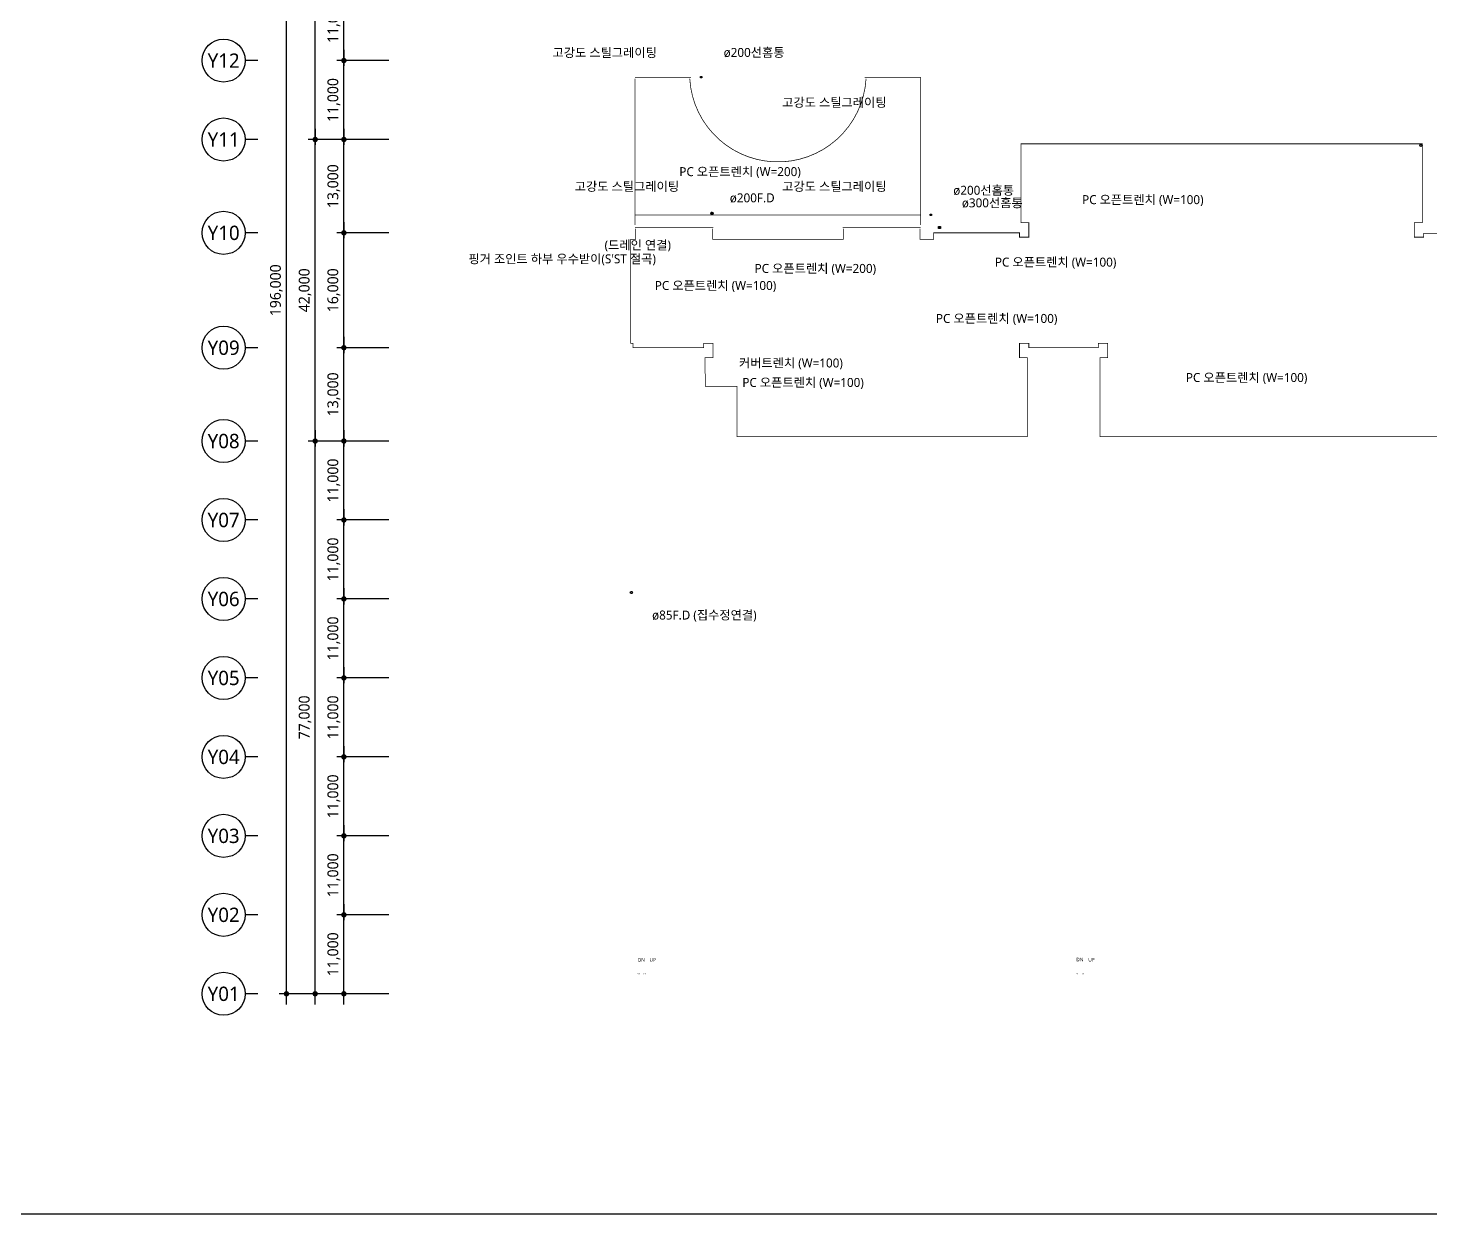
# Model space of a CAD drawing. Header units: millimetres. Extents: x 5104319 to 6731528, y 2502930 to 3039130.
# Drawn here: x 5492192 to 5687460, y 2502930 to 2668129 of the extents above; entities that cross this region are included whole.
import ezdxf
from ezdxf.enums import TextEntityAlignment as Align

# ---------------------------------------------------------------- set-up
doc = ezdxf.new("R2010")
doc.units = ezdxf.units.MM
doc.header["$PDMODE"] = 1
for name, pattern in [('CENTER2', [28.575000000000003, 19.05, -3.175, 3.175, -3.175]), ('DIVIDE2', [15.875, 6.35, -3.175, 0, -3.175, 0, -3.175]), ('HID', [2.3, 1.5, -0.8])]:
    doc.linetypes.add(name, pattern=pattern)
doc.layers.get('Defpoints').update_dxf_attribs({"color": 140})
for name, color, linetype in [('0-아연도 그레이팅 커버', 6, 'DIVIDE2'), ('0-오픈트랜치', 2, 'HID'), ('ARCH', 8, 'Continuous'), ('D-1', 6, 'Continuous'), ('D-2', 6, 'Continuous'), ('SYM', 253, 'Continuous')]:
    doc.layers.add(name, color=color, linetype=linetype)
for name, color, linetype, lineweight in [('A-AXIS-BUBL', 7, 'Continuous', 25), ('A-DIMS', 7, 'Continuous', 25), ('A-MKXS-TEXT1', 3, 'Continuous', 25), ('A-XXXX-TXT2', 3, 'Continuous', 25)]:
    doc.layers.add(name, color=color, linetype=linetype, lineweight=lineweight)
doc.styles.add('HY울릉도L', font='')
doc.styles.add('맑은 고딕', font='malgun.ttf')
doc.styles.add('맑은고딕', font='malgun.ttf')
doc.styles.get('HY울릉도L').set_extended_font_data('HYwulM')
doc.dimstyles.new('CDIM', dxfattribs={"dimtxt": 3, "dimasz": 1.5, "dimexe": 2, "dimexo": 1, "dimgap": 1, "dimtad": 1, "dimdec": 0, "dimrnd": 0.5, "dimzin": 0, "dimdsep": 32, "dimlunit": 6, "dimtxsty": 'HY울릉도L', "dimblk1": '_CIDOT', "dimblk2": '_CIDOT', "dimsah": 1, "dimcen": 5.5, "dimclrd": 2, "dimclre": 2, "dimclrt": 7, "dimadec": 0, "dimazin": 0, "dimtfac": 1, "dimtdec": 0, "dimtix": 1, "dimtmove": 2, "dimatfit": 1, "dimldrblk": '_CIDOT', "dimfxl": 1, "dimtolj": 1, "dimtzin": 0, "dimlwd": -1, "dimarcsym": 0})

# ---------------------------------------------------------------- blocks, each defined once
blk = doc.blocks.new('_CIDOT')
at = {"color": 0, "linetype": 'ByBlock'}
blk.add_line((2, 0), (-1, 0), dxfattribs=at)
at = {"color": 0, "linetype": 'ByBlock', "const_width": 0.5}
blk.add_lwpolyline([(-0.25, 0, 1), (0.25, 0, 1)], format="xyb", close=True, dxfattribs=at)
blk = doc.blocks.new('*D9')
at = {"layer": 'A-DIMS', "lineweight": -2, "transparency": 16777216}
for p, q in [((93193.01261145901, 67120.5923964351), (85943.0126113575, 67120.5923964351)), ((93193.01261144038, 56120.59239643509), (85943.0126113575, 56120.59239643509))]:
    blk.add_line(p, q, dxfattribs=at)
at = {"layer": 'A-DIMS', "transparency": 16777216}
blk.add_line((86943.0126113575, 56870.59239643509), (86943.0126113575, 66370.5923964351), dxfattribs=at)
at = {"layer": 'Defpoints', "color": 0, "transparency": 16777216}
for p in [(86943.0126113575, 67120.5923964351), (93693.01261145901, 67120.5923964351), (93693.01261144038, 56120.59239643509)]:
    blk.add_point(p, dxfattribs=at)
at = {"layer": 'A-DIMS', "transparency": 16777216, "xscale": 750, "yscale": 750, "zscale": 750}
for p, rotation in [((86943.0126113575, 67120.5923964351), 90), ((86943.0126113575, 56120.59239643509), 270)]:
    blk.add_blockref('_CIDOT', p, dxfattribs=dict(at, rotation=rotation))
at = {"layer": 'A-DIMS', "color": 3, "transparency": 16777216, "insert": (85538.12130700966, 61620.5923964351), "char_height": 1500, "attachment_point": 5, "rotation": 90, "style": '맑은고딕'}
blk.add_mtext('\\A1;11,000', dxfattribs=at)
blk = doc.blocks.new('*D10')
at = {"layer": 'A-DIMS', "lineweight": -2, "transparency": 16777216}
for p, q in [((93193.01261147764, 78120.5923964351), (85943.01261137612, 78120.5923964351)), ((93193.01261145901, 67120.5923964351), (85943.01261137612, 67120.5923964351))]:
    blk.add_line(p, q, dxfattribs=at)
at = {"layer": 'A-DIMS', "transparency": 16777216}
blk.add_line((86943.01261137612, 67870.5923964351), (86943.01261137612, 77370.5923964351), dxfattribs=at)
at = {"layer": 'Defpoints', "color": 0, "transparency": 16777216}
for p in [(86943.01261137612, 78120.5923964351), (93693.01261147764, 78120.5923964351), (93693.01261145901, 67120.5923964351)]:
    blk.add_point(p, dxfattribs=at)
at = {"layer": 'A-DIMS', "transparency": 16777216, "xscale": 750, "yscale": 750, "zscale": 750}
for p, rotation in [((86943.01261137612, 78120.5923964351), 90), ((86943.01261137612, 67120.5923964351), 270)]:
    blk.add_blockref('_CIDOT', p, dxfattribs=dict(at, rotation=rotation))
at = {"layer": 'A-DIMS', "color": 3, "transparency": 16777216, "insert": (85538.12130702828, 72620.59239643511), "char_height": 1500, "attachment_point": 5, "rotation": 90, "style": '맑은고딕'}
blk.add_mtext('\\A1;11,000', dxfattribs=at)
blk = doc.blocks.new('*D11')
at = {"layer": 'A-DIMS', "lineweight": -2, "transparency": 16777216}
for p, q in [((93193.01261145901, 89120.5923964351), (85943.0126113575, 89120.5923964351)), ((93193.01261144038, 78120.5923964351), (85943.0126113575, 78120.5923964351))]:
    blk.add_line(p, q, dxfattribs=at)
at = {"layer": 'A-DIMS', "transparency": 16777216}
blk.add_line((86943.0126113575, 78870.5923964351), (86943.0126113575, 88370.5923964351), dxfattribs=at)
at = {"layer": 'Defpoints', "color": 0, "transparency": 16777216}
for p in [(86943.0126113575, 89120.5923964351), (93693.01261145901, 89120.5923964351), (93693.01261144038, 78120.5923964351)]:
    blk.add_point(p, dxfattribs=at)
at = {"layer": 'A-DIMS', "transparency": 16777216, "xscale": 750, "yscale": 750, "zscale": 750}
for p, rotation in [((86943.0126113575, 89120.5923964351), 90), ((86943.0126113575, 78120.5923964351), 270)]:
    blk.add_blockref('_CIDOT', p, dxfattribs=dict(at, rotation=rotation))
at = {"layer": 'A-DIMS', "color": 3, "transparency": 16777216, "insert": (85538.12130700966, 83620.59239643511), "char_height": 1500, "attachment_point": 5, "rotation": 90, "style": '맑은고딕'}
blk.add_mtext('\\A1;11,000', dxfattribs=at)
blk = doc.blocks.new('*D12')
at = {"layer": 'A-DIMS', "lineweight": -2, "transparency": 16777216}
for p, q in [((93193.01261145901, 100120.5923964351), (85943.0126113575, 100120.5923964351)), ((93193.01261144038, 89120.5923964351), (85943.01261135748, 89120.5923964351))]:
    blk.add_line(p, q, dxfattribs=at)
at = {"layer": 'A-DIMS', "transparency": 16777216}
blk.add_line((86943.01261135748, 89870.5923964351), (86943.0126113575, 99370.5923964351), dxfattribs=at)
at = {"layer": 'Defpoints', "color": 0, "transparency": 16777216}
for p in [(86943.0126113575, 100120.5923964351), (93693.01261145901, 100120.5923964351), (93693.01261144038, 89120.5923964351)]:
    blk.add_point(p, dxfattribs=at)
at = {"layer": 'A-DIMS', "transparency": 16777216, "xscale": 750, "yscale": 750, "zscale": 750}
for p, rotation in [((86943.0126113575, 100120.5923964351), 90), ((86943.01261135748, 89120.5923964351), 270)]:
    blk.add_blockref('_CIDOT', p, dxfattribs=dict(at, rotation=rotation))
at = {"layer": 'A-DIMS', "color": 3, "transparency": 16777216, "insert": (85538.12130700964, 94620.59239643511), "char_height": 1500, "attachment_point": 5, "rotation": 90, "style": '맑은고딕'}
blk.add_mtext('\\A1;11,000', dxfattribs=at)
blk = doc.blocks.new('*D13')
at = {"layer": 'A-DIMS', "lineweight": -2, "transparency": 16777216}
for p, q in [((93193.01261147764, 111120.5923964353), (85943.01261137612, 111120.5923964353)), ((93193.01261145901, 100120.5923964351), (85943.01261137612, 100120.5923964351))]:
    blk.add_line(p, q, dxfattribs=at)
at = {"layer": 'A-DIMS', "transparency": 16777216}
blk.add_line((86943.01261137612, 100870.5923964351), (86943.01261137612, 110370.5923964353), dxfattribs=at)
at = {"layer": 'Defpoints', "color": 0, "transparency": 16777216}
for p in [(86943.01261137612, 111120.5923964353), (93693.01261147764, 111120.5923964353), (93693.01261145901, 100120.5923964351)]:
    blk.add_point(p, dxfattribs=at)
at = {"layer": 'A-DIMS', "transparency": 16777216, "xscale": 750, "yscale": 750, "zscale": 750}
for p, rotation in [((86943.01261137612, 111120.5923964353), 90), ((86943.01261137612, 100120.5923964351), 270)]:
    blk.add_blockref('_CIDOT', p, dxfattribs=dict(at, rotation=rotation))
at = {"layer": 'A-DIMS', "color": 3, "transparency": 16777216, "insert": (85538.12130702827, 105620.5923964352), "char_height": 1500, "attachment_point": 5, "rotation": 90, "style": '맑은고딕'}
blk.add_mtext('\\A1;11,000', dxfattribs=at)
blk = doc.blocks.new('*D14')
at = {"layer": 'A-DIMS', "lineweight": -2, "transparency": 16777216}
for p, q in [((93193.01261145901, 122120.5923964353), (85943.0126113575, 122120.5923964353)), ((93193.01261144038, 111120.5923964353), (85943.0126113575, 111120.5923964353))]:
    blk.add_line(p, q, dxfattribs=at)
at = {"layer": 'A-DIMS', "transparency": 16777216}
blk.add_line((86943.0126113575, 111870.5923964353), (86943.0126113575, 121370.5923964353), dxfattribs=at)
at = {"layer": 'Defpoints', "color": 0, "transparency": 16777216}
for p in [(86943.0126113575, 122120.5923964353), (93693.01261145901, 122120.5923964353), (93693.01261144038, 111120.5923964353)]:
    blk.add_point(p, dxfattribs=at)
at = {"layer": 'A-DIMS', "transparency": 16777216, "xscale": 750, "yscale": 750, "zscale": 750}
for p, rotation in [((86943.0126113575, 122120.5923964353), 90), ((86943.0126113575, 111120.5923964353), 270)]:
    blk.add_blockref('_CIDOT', p, dxfattribs=dict(at, rotation=rotation))
at = {"layer": 'A-DIMS', "color": 3, "transparency": 16777216, "insert": (85538.12130700964, 116620.5923964353), "char_height": 1500, "attachment_point": 5, "rotation": 90, "style": '맑은고딕'}
blk.add_mtext('\\A1;11,000', dxfattribs=at)
blk = doc.blocks.new('*D15')
at = {"layer": 'A-DIMS', "lineweight": -2, "transparency": 16777216}
for p, q in [((93193.01261147764, 135120.5923964353), (85943.01261137612, 135120.5923964353)), ((93193.01261145901, 122120.5923964353), (85943.01261137612, 122120.5923964353))]:
    blk.add_line(p, q, dxfattribs=at)
at = {"layer": 'A-DIMS', "transparency": 16777216}
blk.add_line((86943.01261137612, 122870.5923964353), (86943.01261137612, 134370.5923964353), dxfattribs=at)
at = {"layer": 'Defpoints', "color": 0, "transparency": 16777216}
for p in [(86943.01261137612, 135120.5923964353), (93693.01261147764, 135120.5923964353), (93693.01261145901, 122120.5923964353)]:
    blk.add_point(p, dxfattribs=at)
at = {"layer": 'A-DIMS', "transparency": 16777216, "xscale": 750, "yscale": 750, "zscale": 750}
for p, rotation in [((86943.01261137612, 135120.5923964353), 90), ((86943.01261137612, 122120.5923964353), 270)]:
    blk.add_blockref('_CIDOT', p, dxfattribs=dict(at, rotation=rotation))
at = {"layer": 'A-DIMS', "color": 3, "transparency": 16777216, "insert": (85538.12130702828, 128620.5923964354), "char_height": 1500, "attachment_point": 5, "rotation": 90, "style": '맑은고딕'}
blk.add_mtext('\\A1;13,000', dxfattribs=at)
blk = doc.blocks.new('*D16')
at = {"layer": 'A-DIMS', "lineweight": -2, "transparency": 16777216}
for p, q in [((93193.01261149626, 151120.5923964353), (85943.01261139475, 151120.5923964353)), ((93193.01261147764, 135120.5923964353), (85943.01261139475, 135120.5923964353))]:
    blk.add_line(p, q, dxfattribs=at)
at = {"layer": 'A-DIMS', "transparency": 16777216}
blk.add_line((86943.01261139475, 135870.5923964353), (86943.01261139475, 150370.5923964353), dxfattribs=at)
at = {"layer": 'Defpoints', "color": 0, "transparency": 16777216}
for p in [(86943.01261139475, 151120.5923964353), (93693.01261149626, 151120.5923964353), (93693.01261147764, 135120.5923964353)]:
    blk.add_point(p, dxfattribs=at)
at = {"layer": 'A-DIMS', "transparency": 16777216, "xscale": 750, "yscale": 750, "zscale": 750}
for p, rotation in [((86943.01261139475, 151120.5923964353), 90), ((86943.01261139475, 135120.5923964353), 270)]:
    blk.add_blockref('_CIDOT', p, dxfattribs=dict(at, rotation=rotation))
at = {"layer": 'A-DIMS', "color": 3, "transparency": 16777216, "insert": (85538.12130704691, 143120.5923964354), "char_height": 1500, "attachment_point": 5, "rotation": 90, "style": '맑은고딕'}
blk.add_mtext('\\A1;16,000', dxfattribs=at)
blk = doc.blocks.new('*D17')
at = {"layer": 'A-DIMS', "lineweight": -2, "transparency": 16777216}
for p, q in [((93193.01261137612, 164120.5923964353), (85943.01261127461, 164120.5923964353)), ((93193.01261149626, 151120.5923964353), (85943.0126112746, 151120.5923964353))]:
    blk.add_line(p, q, dxfattribs=at)
at = {"layer": 'A-DIMS', "transparency": 16777216}
blk.add_line((86943.0126112746, 151870.5923964353), (86943.0126112746, 163370.5923964353), dxfattribs=at)
at = {"layer": 'Defpoints', "color": 0, "transparency": 16777216}
for p in [(86943.01261127461, 164120.5923964353), (93693.01261137612, 164120.5923964353), (93693.01261149626, 151120.5923964353)]:
    blk.add_point(p, dxfattribs=at)
at = {"layer": 'A-DIMS', "transparency": 16777216, "xscale": 750, "yscale": 750, "zscale": 750}
for p, rotation in [((86943.01261127461, 164120.5923964353), 90), ((86943.0126112746, 151120.5923964353), 270)]:
    blk.add_blockref('_CIDOT', p, dxfattribs=dict(at, rotation=rotation))
at = {"layer": 'A-DIMS', "color": 3, "transparency": 16777216, "insert": (85538.12130692675, 157620.5923964354), "char_height": 1500, "attachment_point": 5, "rotation": 90, "style": '맑은고딕'}
blk.add_mtext('\\A1;13,000', dxfattribs=at)
blk = doc.blocks.new('*D18')
at = {"layer": 'A-DIMS', "lineweight": -2, "transparency": 16777216}
for p, q in [((93193.01261139475, 175120.5923964353), (85943.01261129323, 175120.5923964353)), ((93193.01261137612, 164120.5923964353), (85943.01261129323, 164120.5923964353))]:
    blk.add_line(p, q, dxfattribs=at)
at = {"layer": 'A-DIMS', "transparency": 16777216}
blk.add_line((86943.01261129323, 164870.5923964353), (86943.01261129323, 174370.5923964353), dxfattribs=at)
at = {"layer": 'Defpoints', "color": 0, "transparency": 16777216}
for p in [(86943.01261129323, 175120.5923964353), (93693.01261139475, 175120.5923964353), (93693.01261137612, 164120.5923964353)]:
    blk.add_point(p, dxfattribs=at)
at = {"layer": 'A-DIMS', "transparency": 16777216, "xscale": 750, "yscale": 750, "zscale": 750}
for p, rotation in [((86943.01261129323, 175120.5923964353), 90), ((86943.01261129323, 164120.5923964353), 270)]:
    blk.add_blockref('_CIDOT', p, dxfattribs=dict(at, rotation=rotation))
at = {"layer": 'A-DIMS', "color": 3, "transparency": 16777216, "insert": (85538.12130694538, 169620.5923964354), "char_height": 1500, "attachment_point": 5, "rotation": 90, "style": '맑은고딕'}
blk.add_mtext('\\A1;11,000', dxfattribs=at)
blk = doc.blocks.new('*D19')
at = {"layer": 'A-DIMS', "lineweight": -2, "transparency": 16777216}
for p, q in [((93193.01261141337, 186120.5923964353), (85943.01261131186, 186120.5923964353)), ((93193.01261139475, 175120.5923964353), (85943.01261131186, 175120.5923964353))]:
    blk.add_line(p, q, dxfattribs=at)
at = {"layer": 'A-DIMS', "transparency": 16777216}
blk.add_line((86943.01261131186, 175870.5923964353), (86943.01261131186, 185370.5923964353), dxfattribs=at)
at = {"layer": 'Defpoints', "color": 0, "transparency": 16777216}
for p in [(86943.01261131186, 186120.5923964353), (93693.01261141337, 186120.5923964353), (93693.01261139475, 175120.5923964353)]:
    blk.add_point(p, dxfattribs=at)
at = {"layer": 'A-DIMS', "transparency": 16777216, "xscale": 750, "yscale": 750, "zscale": 750}
for p, rotation in [((86943.01261131186, 186120.5923964353), 90), ((86943.01261131186, 175120.5923964353), 270)]:
    blk.add_blockref('_CIDOT', p, dxfattribs=dict(at, rotation=rotation))
at = {"layer": 'A-DIMS', "color": 3, "transparency": 16777216, "insert": (85538.121306964, 180620.5923964354), "char_height": 1500, "attachment_point": 5, "rotation": 90, "style": '맑은고딕'}
blk.add_mtext('\\A1;11,000', dxfattribs=at)
blk = doc.blocks.new('*D25')
at = {"layer": 'A-DIMS', "lineweight": -2, "transparency": 16777216}
for p, q in [((93193.01261145901, 122120.5923964353), (81943.0126113575, 122120.5923964353)), ((93193.0126114143, 45120.59239643509), (81943.01261135748, 45120.59239643509))]:
    blk.add_line(p, q, dxfattribs=at)
at = {"layer": 'A-DIMS', "transparency": 16777216}
blk.add_line((82943.01261135748, 45870.59239643509), (82943.0126113575, 121370.5923964353), dxfattribs=at)
at = {"layer": 'Defpoints', "color": 0, "transparency": 16777216}
for p in [(82943.0126113575, 122120.5923964353), (93693.01261145901, 122120.5923964353), (93693.0126114143, 45120.59239643509)]:
    blk.add_point(p, dxfattribs=at)
at = {"layer": 'A-DIMS', "transparency": 16777216, "xscale": 750, "yscale": 750, "zscale": 750}
for p, rotation in [((82943.0126113575, 122120.5923964353), 90), ((82943.01261135748, 45120.59239643509), 270)]:
    blk.add_blockref('_CIDOT', p, dxfattribs=dict(at, rotation=rotation))
at = {"layer": 'A-DIMS', "color": 3, "transparency": 16777216, "insert": (81542.19739396615, 83620.59239643523), "char_height": 1500, "attachment_point": 5, "rotation": 90, "style": '맑은고딕'}
blk.add_mtext('\\A1;77,000', dxfattribs=at)
blk = doc.blocks.new('*D26')
at = {"layer": 'A-DIMS', "lineweight": -2, "transparency": 16777216}
for p, q in [((93193.0126113575, 241120.5923964353), (77943.0126113575, 241120.5923964353)), ((93193.01261144038, 45120.59239643509), (77943.01261135745, 45120.5923964351))]:
    blk.add_line(p, q, dxfattribs=at)
at = {"layer": 'A-DIMS', "transparency": 16777216}
blk.add_line((78943.01261135745, 45870.5923964351), (78943.0126113575, 240370.5923964353), dxfattribs=at)
at = {"layer": 'Defpoints', "color": 0, "transparency": 16777216}
for p in [(78943.0126113575, 241120.5923964353), (93693.0126113575, 241120.5923964353), (93693.01261144038, 45120.59239643509)]:
    blk.add_point(p, dxfattribs=at)
at = {"layer": 'A-DIMS', "transparency": 16777216, "xscale": 750, "yscale": 750, "zscale": 750}
for p, rotation in [((78943.0126113575, 241120.5923964353), 90), ((78943.01261135745, 45120.5923964351), 270)]:
    blk.add_blockref('_CIDOT', p, dxfattribs=dict(at, rotation=rotation))
at = {"layer": 'A-DIMS', "color": 3, "transparency": 16777216, "insert": (77538.12130700963, 143120.5923964352), "char_height": 1500, "attachment_point": 5, "rotation": 90, "style": '맑은고딕'}
blk.add_mtext('\\A1;196,000', dxfattribs=at)
blk = doc.blocks.new('*D27')
at = {"layer": 'A-DIMS', "lineweight": -2, "transparency": 16777216}
for p, q in [((93193.01261145901, 56120.59239643509), (85943.0126113575, 56120.59239643509)), ((93193.01261144038, 45120.59239643509), (85943.0126113575, 45120.59239643509))]:
    blk.add_line(p, q, dxfattribs=at)
at = {"layer": 'A-DIMS', "transparency": 16777216}
blk.add_line((86943.0126113575, 45870.59239643509), (86943.0126113575, 55370.59239643509), dxfattribs=at)
at = {"layer": 'Defpoints', "color": 0, "transparency": 16777216}
for p in [(86943.0126113575, 56120.59239643509), (93693.01261145901, 56120.59239643509), (93693.01261144038, 45120.59239643509)]:
    blk.add_point(p, dxfattribs=at)
at = {"layer": 'A-DIMS', "transparency": 16777216, "xscale": 750, "yscale": 750, "zscale": 750}
for p, rotation in [((86943.0126113575, 56120.59239643509), 90), ((86943.0126113575, 45120.59239643509), 270)]:
    blk.add_blockref('_CIDOT', p, dxfattribs=dict(at, rotation=rotation))
at = {"layer": 'A-DIMS', "color": 3, "transparency": 16777216, "insert": (85538.12130700966, 50620.59239643511), "char_height": 1500, "attachment_point": 5, "rotation": 90, "style": '맑은고딕'}
blk.add_mtext('\\A1;11,000', dxfattribs=at)
blk = doc.blocks.new('*D28')
at = {"layer": 'A-DIMS', "lineweight": -2, "transparency": 16777216}
for p, q in [((93193.01261147764, 164120.5923964353), (81943.01261137612, 164120.5923964353)), ((93193.01261143293, 122120.5923964353), (81943.0126113761, 122120.5923964353))]:
    blk.add_line(p, q, dxfattribs=at)
at = {"layer": 'A-DIMS', "transparency": 16777216}
blk.add_line((82943.0126113761, 122870.5923964353), (82943.0126113761, 163370.5923964353), dxfattribs=at)
at = {"layer": 'Defpoints', "color": 0, "transparency": 16777216}
for p in [(82943.01261137612, 164120.5923964353), (93693.01261147764, 164120.5923964353), (93693.01261143293, 122120.5923964353)]:
    blk.add_point(p, dxfattribs=at)
at = {"layer": 'A-DIMS', "transparency": 16777216, "xscale": 750, "yscale": 750, "zscale": 750}
for p, rotation in [((82943.01261137612, 164120.5923964353), 90), ((82943.0126113761, 122120.5923964353), 270)]:
    blk.add_blockref('_CIDOT', p, dxfattribs=dict(at, rotation=rotation))
at = {"layer": 'A-DIMS', "color": 3, "transparency": 16777216, "insert": (81542.19739398478, 143120.5923964354), "char_height": 1500, "attachment_point": 5, "rotation": 90, "style": '맑은고딕'}
blk.add_mtext('\\A1;42,000', dxfattribs=at)
blk = doc.blocks.new('*D29')
at = {"layer": 'A-DIMS', "lineweight": -2, "transparency": 16777216}
for p, q in [((93193.0126113575, 241120.5923964353), (81943.01261129323, 241120.5923964353)), ((93193.01261135004, 164120.5923964353), (81943.01261129322, 164120.5923964353))]:
    blk.add_line(p, q, dxfattribs=at)
at = {"layer": 'A-DIMS', "transparency": 16777216}
blk.add_line((82943.01261129322, 164870.5923964353), (82943.01261129323, 240370.5923964353), dxfattribs=at)
at = {"layer": 'Defpoints', "color": 0, "transparency": 16777216}
for p in [(82943.01261129323, 241120.5923964353), (93693.0126113575, 241120.5923964353), (93693.01261135004, 164120.5923964353)]:
    blk.add_point(p, dxfattribs=at)
at = {"layer": 'A-DIMS', "transparency": 16777216, "xscale": 750, "yscale": 750, "zscale": 750}
for p, rotation in [((82943.01261129323, 241120.5923964353), 90), ((82943.01261129322, 164120.5923964353), 270)]:
    blk.add_blockref('_CIDOT', p, dxfattribs=dict(at, rotation=rotation))
at = {"layer": 'A-DIMS', "color": 3, "transparency": 16777216, "insert": (81542.19739390188, 202620.5923964354), "char_height": 1500, "attachment_point": 5, "rotation": 90, "style": '맑은고딕'}
blk.add_mtext('\\A1;77,000', dxfattribs=at)
blk = doc.blocks.new('A$C144A12A0')
at = {"layer": 'D-2'}
h = blk.add_hatch(color=256, dxfattribs=at)
h.dxf.hatch_style = 1
edge = h.paths.add_edge_path()
edge.add_arc((1199.999838854186, 1200.000564577698), 1200.000000186265, 0, 360)
for p, q in [((-240.0001613693312, 1200.000564579022), (2639.999839077704, 1200.000564576651)), ((1199.999838854186, -239.9994356458192), (1199.999838854186, 2640.000564801216))]:
    blk.add_line(p, q, dxfattribs=at)
at = {"layer": 'Defpoints'}
blk.add_circle((1199.999838854186, 1200.000564577698), 1200.000000186265, dxfattribs=at)
blk = doc.blocks.new('A$C20DC7017')
at = {"layer": 'D-1'}
for p, q in [((-240.0011381028453, 1199.99889118284), (119.9988619530341, 1199.998891183117)), ((1199.998862120672, 2639.998891407333), (1199.998862120672, 2279.998891351453)), ((1199.998862120672, 119.9988910161774), (1199.998862120672, -240.001109039702)), ((2279.99886228831, 1199.998891184587), (2639.99886234419, 1199.998891184863))]:
    blk.add_line(p, q, dxfattribs=at)
at = {"layer": 'D-1', "ltscale": 0.6}
blk.add_circle((1199.998862120672, 1199.998891183815), 1080.000000167638, dxfattribs=at)
at = {"layer": 'Defpoints'}
blk.add_circle((1199.99886212073, 1199.998891183815), 1200.000000186265, dxfattribs=at)
at = {"layer": 'SYM', "ltscale": 0.6}
blk.add_circle((1199.998862120672, 1199.998891183815), 1080.000000167638, dxfattribs=at)
blk = doc.blocks.new('상자')
at = {"layer": 'D-1'}
for p, q in [((6041333.205289224, 124772.7316036165), (6041693.20528928, 124772.7316036168)), ((6042773.205289448, 126212.731603841), (6042773.205289448, 125852.7316037851)), ((6042773.205289448, 123692.7316034499), (6042773.205289448, 123332.731603394)), ((6043853.205289615, 124772.7316036183), (6044213.205289671, 124772.7316036185))]:
    blk.add_line(p, q, dxfattribs=at)
at = {"layer": 'D-1', "ltscale": 0.6}
blk.add_lwpolyline([(6041333.205289261, 126212.7316038694), (6044213.205289634, 126212.7316038694), (6044213.205289634, 123332.7316035011), (6041333.205289261, 123332.7316035011)], close=True, dxfattribs=at)
for points in [[(6044213.205289701, 126212.7316038693), (6041333.205289331, 123332.7316035012)], [(6041333.205289261, 126212.7316038693), (6044213.205289634, 123332.7316034985)]]:
    blk.add_lwpolyline(points, dxfattribs=at)
blk.add_circle((6042773.205289448, 124772.7316036175), 1080.000000167638, dxfattribs=at)
at = {"layer": 'Defpoints'}
blk.add_circle((6042773.205289448, 124772.7316036175), 1200.000000186265, dxfattribs=at)
at = {"layer": 'SYM', "ltscale": 0.6}
blk.add_circle((6042773.205289448, 124772.7316036175), 1080.000000167638, dxfattribs=at)
blk = doc.blocks.new('DIM(210222)')
for p, q in [((74943.0126115065, 175120.5923964344), (73193.0126115065, 175120.5923964344)), ((74943.01261148788, 164120.5923964344), (73193.01261148788, 164120.5923964344)), ((74943.01261146925, 151120.5923964344), (73193.01261146925, 151120.5923964344)), ((74943.01261145063, 135120.5923964344), (73193.01261145063, 135120.5923964344)), ((74943.01261145063, 122120.5923964344), (73193.01261145063, 122120.5923964344)), ((74943.012611432, 111120.5923964344), (73193.012611432, 111120.5923964344)), ((74943.01261141337, 100120.5923964342), (73193.01261141337, 100120.5923964342)), ((74943.01261141337, 89120.59239643416), (73193.01261141337, 89120.59239643416)), ((74943.01261139475, 78120.59239643416), (73193.01261139475, 78120.59239643416)), ((74943.01261137612, 67120.59239643416), (73193.01261137612, 67120.59239643416)), ((74943.01261137612, 56120.59239643416), (73193.01261137612, 56120.59239643416)), ((74943.0126113575, 45120.59239643416), (73193.0126113575, 45120.59239643416))]:
    blk.add_line(p, q)
at = {"layer": 'A-AXIS-BUBL', "ltscale": 0.2}
for centre in [(70193.0126115065, 175120.5923964344), (70193.01261148788, 164120.5923964344), (70193.01261146925, 151120.5923964344), (70193.01261145063, 135120.5923964344), (70193.01261145063, 122120.5923964344), (70193.012611432, 111120.5923964344), (70193.01261141337, 100120.5923964342), (70193.01261141337, 89120.59239643416), (70193.01261139475, 78120.59239643416), (70193.01261137612, 67120.59239643416), (70193.01261137612, 56120.59239643416), (70193.0126113575, 45120.59239643416)]:
    blk.add_circle(centre, 3000.000030000308, dxfattribs=at)
at = {"layer": 'A-XXXX-TXT2', "ltscale": 0.2, "style": '맑은고딕'}
for s, p in [('Y12', (70193.0126115065, 175120.5923964344)), ('Y11', (70193.01261148788, 164120.5923964344)), ('Y10', (70193.01261146925, 151120.5923964344)), ('Y09', (70193.01261145063, 135120.5923964344)), ('Y08', (70193.01261145063, 122120.5923964344)), ('Y07', (70193.012611432, 111120.5923964344)), ('Y06', (70193.01261141337, 100120.5923964342)), ('Y05', (70193.01261141337, 89120.59239643416)), ('Y04', (70193.01261139475, 78120.59239643416)), ('Y03', (70193.01261137612, 67120.59239643416)), ('Y02', (70193.01261137612, 56120.59239643416)), ('Y01', (70193.0126113575, 45120.59239643416))]:
    blk.add_text(s, height=2000.000020000205, dxfattribs=at).set_placement(p, align=Align.MIDDLE)
at = {"layer": 'A-DIMS'}
for p1, p2, distance, picture, middle in [((93693.01261144038, 45120.59239643509), (93693.0126113575, 241120.5923964353), 14750.000000000002, '*D26', (77538.12130700963, 143120.5923964352)), ((93693.01261135004, 164120.5923964353), (93693.0126113575, 241120.5923964353), 10750.000000064261, '*D29', (81542.19739390188, 202620.5923964354)), ((93693.01261139475, 175120.5923964353), (93693.01261141337, 186120.5923964353), 6750.000000101515, '*D19', (85538.121306964, 180620.5923964354)), ((93693.01261137612, 164120.5923964353), (93693.01261139475, 175120.5923964353), 6750.000000101515, '*D18', (85538.12130694538, 169620.5923964354)), ((93693.01261143293, 122120.5923964353), (93693.01261147764, 164120.5923964353), 10750.000000101514, '*D28', (81542.19739398478, 143120.5923964354)), ((93693.01261149626, 151120.5923964353), (93693.01261137612, 164120.5923964353), 6750.000000101513, '*D17', (85538.12130692675, 157620.5923964354)), ((93693.01261147764, 135120.5923964353), (93693.01261149626, 151120.5923964353), 6750.000000101514, '*D16', (85538.12130704691, 143120.5923964354)), ((93693.01261145901, 122120.5923964353), (93693.01261147764, 135120.5923964353), 6750.000000101513, '*D15', (85538.12130702828, 128620.5923964354)), ((93693.0126114143, 45120.59239643509), (93693.01261145901, 122120.5923964353), 10750.000000101514, '*D25', (81542.19739396615, 83620.59239643523)), ((93693.01261144038, 111120.5923964353), (93693.01261145901, 122120.5923964353), 6750.000000101515, '*D14', (85538.12130700964, 116620.5923964353)), ((93693.01261145901, 100120.5923964351), (93693.01261147764, 111120.5923964353), 6750.000000101514, '*D13', (85538.12130702827, 105620.5923964352)), ((93693.01261144038, 89120.5923964351), (93693.01261145901, 100120.5923964351), 6750.000000101515, '*D12', (85538.12130700964, 94620.59239643511)), ((93693.01261144038, 78120.5923964351), (93693.01261145901, 89120.5923964351), 6750.000000101515, '*D11', (85538.12130700966, 83620.59239643511)), ((93693.01261145901, 67120.5923964351), (93693.01261147764, 78120.5923964351), 6750.000000101515, '*D10', (85538.12130702828, 72620.59239643511)), ((93693.01261144038, 56120.59239643509), (93693.01261145901, 67120.5923964351), 6750.000000101514, '*D9', (85538.12130700966, 61620.5923964351)), ((93693.01261144038, 45120.59239643509), (93693.01261145901, 56120.59239643509), 6750.000000101515, '*D27', (85538.12130700966, 50620.59239643511))]:
    dim = blk.add_aligned_dim(p1=p1, p2=p2, distance=distance, dimstyle='CDIM', override={"dimscale": 500, "dimtxsty": '맑은고딕', "dimclrd": 256, "dimclre": 256, "dimclrt": 3}, dxfattribs=at)
    dim.commit()
    dim.dimension.update_dxf_attribs({"geometry": picture, "text_midpoint": middle})

msp = doc.modelspace()

# ---------------------------------------------------------------- linework, layer by layer
msp.add_line((5104318.796941364, 2502930.214302689), (5823068.797006183, 2502930.214302689))
for points in [[(5582292.285785733, 2661081.369459963, 0, 500.0000050000514, 0), (5582292.285785763, 2662581.369474935, 0, 0, 0), (5582292.285785733, 2664708.910752527, 0, 0, 0), (5579835.616433378, 2664708.910752527, 0, 0, 0)], [(5585959.518621251, 2661300.806698565, 0, 500.0000050000514, 0), (5585959.518621221, 2662800.806713537, 0, 0, 0), (5585959.518621251, 2664928.347991129, 0, 0, 0), (5588416.187973605, 2664928.347991129, 0, 0, 0)], [(5614281.950793499, 2661481.369459963, 0, 500.0000050000514, 0), (5614281.950793529, 2659981.369444991, 0, 0, 0), (5614281.950793499, 2657853.828167399, 0, 0, 0), (5611825.281441145, 2657853.828167399, 0, 0, 0)], [(5658436.809561127, 2652250.806698439, 0, 500.0000050000514, 0), (5658436.809561156, 2650750.806683467, 0, 0, 0), (5658436.809561126, 2644176.621495019, 0, 0, 0), (5655980.140208772, 2644176.621495019, 0, 0, 0)], [(5602335.932300904, 2651363.09195622, 0, 500.0000050000514, 0), (5602335.932300933, 2649863.091941248, 0, 0, 0), (5602335.932300903, 2648179.336050205, 0, 0, 0), (5599879.262948549, 2648179.336050205, 0, 0, 0)], [(5585381.950793499, 2642081.369459963, 0, 500.0000050000514, 0), (5585381.950793529, 2643581.369474935, 0, 0, 0), (5585381.950793499, 2646062.26546779, 0, 0, 0), (5582925.281441145, 2646062.26546779, 0, 0, 0)], [(5614281.950793499, 2642081.369459963, 0, 500.0000050000514, 0), (5614281.950793529, 2643581.369474935, 0, 0, 0), (5614281.950793499, 2646062.265467793, 0, 0, 0), (5611825.281441145, 2646062.265467793, 0, 0, 0)], [(5617936.809560996, 2642100.806698565, 0, 500.0000050000514, 0), (5617936.809560966, 2643600.806713537, 0, 0, 0), (5617936.809560996, 2645728.347991129, 0, 0, 0), (5620393.47891335, 2645728.347991129, 0, 0, 0)], [(5587444.467619746, 2642323.711401223, 0, 500.0000050000514, 0), (5588194.467627207, 2643622.74951988, 0, 0, 0), (5588726.352946619, 2644544.00191687, 0, 0, 0), (5589790.121980537, 2644544.00191687, 0, 0, 0)], [(5619136.809561004, 2640350.806698565, 0, 500.0000050000514, 0), (5619136.809560974, 2641850.806713537, 0, 0, 0), (5619136.809561004, 2643978.347991129, 0, 0, 0), (5621593.478913358, 2643978.347991129, 0, 0, 0)], [(5590937.686821106, 2642081.369459963, 0, 500.0000050000514, 0), (5590937.686821077, 2640581.369444991, 0, 0, 0), (5590937.686821107, 2634642.756560833, 0, 0, 0), (5593394.35617346, 2634642.756560833, 0, 0, 0)], [(5585381.950793499, 2640350.806706293, 0, 500.0000050000514, 0), (5585381.950793529, 2638850.806691321, 0, 0, 0), (5585381.950793499, 2635846.069119828, 0, 0, 0), (5582925.281441145, 2635846.069119828, 0, 0, 0)], [(5624403.736413215, 2639800.806698565, 0, 500.0000050000514, 0), (5624403.736413186, 2638300.806683593, 0, 0, 0), (5624403.736413216, 2635525.386527102, 0, 0, 0), (5626860.40576557, 2635525.386527102, 0, 0, 0)], [(5590937.686821086, 2638900.806698565, 0, 500.0000050000514, 0), (5590937.686821057, 2637400.806683593, 0, 0, 0), (5590937.686821086, 2635273.265406001, 0, 0, 0)], [(5576036.809561, 2632260.798230653, 0, 500.0000050000514, 0), (5577536.809575972, 2632260.798230624, 0, 0, 0), (5580101.827850644, 2632260.798230654, 0, 0, 0)], [(5638075.85511059, 2623400.806698574, 0, 500.0000050000514, 0), (5638075.855110619, 2624900.806713546, 0, 0, 0), (5638075.855110589, 2627676.226870037, 0, 0, 0), (5635619.185758236, 2627676.226870037, 0, 0, 0)], [(5588711.809561018, 2618000.80671438, 0, 500.0000050000514, 0), (5588711.809560989, 2619500.806729352, 0, 0, 0), (5588711.809561019, 2621628.348006944, 0, 0, 0), (5591168.478913372, 2621628.348006944, 0, 0, 0)], [(5611113.909545675, 2611050.80669857, 0, 500.0000050000514, 0), (5611113.909545704, 2612550.806713542, 0, 0, 0), (5611113.909545674, 2618759.074011975, 0, 0, 0), (5608657.24019332, 2618759.074011975, 0, 0, 0)], [(5672891.452269228, 2611050.80669857, 0, 500.0000050000514, 0), (5672891.452269257, 2612550.806713542, 0, 0, 0), (5672891.452269227, 2619446.326591681, 0, 0, 0), (5670434.782916874, 2619446.326591681, 0, 0, 0)], [(5576236.809561001, 2589500.806698565, 0, 500.0000050000514, 0), (5576986.809568462, 2588201.768579908, 0, 0, 0), (5578050.580207285, 2586359.263785928, 0, 0, 0), (5579114.349241203, 2586359.263785928, 0, 0, 0)]]:
    msp.add_lwpolyline(points, format="xyseb")
at = {"layer": '0-아연도 그레이팅 커버', "ltscale": 100, "const_width": 100}
for points in [[(5576747.144553239, 2661281.369459963), (5584547.144553239, 2661281.369459963)], [(5608736.809561005, 2661281.369459963), (5616536.809561005, 2661281.369459963)], [(5576736.809561005, 2642081.369459963), (5587636.809561005, 2642081.369459963)], [(5605636.809561005, 2642081.369459963), (5616536.809561005, 2642081.369459963)]]:
    msp.add_lwpolyline(points, dxfattribs=at)
at = {"layer": '0-아연도 그레이팅 커버', "linetype": 'CENTER2', "ltscale": 25, "const_width": 100}
for points in [[(5630486.809561, 2651500.806698565), (5630486.809561, 2651500.806698565), (5630486.809560995, 2650400.806698565)], [(5586515.80333268, 2620000.806698565), (5586515.80333268, 2618200.80671438), (5590636.809561036, 2618200.80671438)], [(5631386.809561002, 2611700.806698565), (5631386.809561002, 2612800.806698565)]]:
    msp.add_lwpolyline(points, dxfattribs=at)
at = {"layer": '0-아연도 그레이팅 커버', "linetype": 'CENTER2', "ltscale": 100, "const_width": 100}
for points in [[(5587636.808342464, 2640350.806706293), (5576736.808342464, 2640350.806706293)], [(5616536.808342464, 2640350.806706293), (5605636.808342464, 2640350.806706293)]]:
    msp.add_lwpolyline(points, dxfattribs=at)
at = {"layer": '0-오픈트랜치', "ltscale": 500, "const_width": 100}
for points in [[(5576736.809561005, 2661081.369459963), (5576736.809561005, 2640700.806698565)], [(5616536.809561005, 2661281.369459963), (5616536.809561005, 2640700.806698565)], [(5696486.809560997, 2650400.806698566), (5696486.809560997, 2641000.806698565), (5697586.809561, 2641000.806698565), (5697586.809561, 2639000.806698565), (5696286.809561, 2639000.806698565), (5696286.809560999, 2639547.228193218), (5686586.809561001, 2639547.228193218), (5686586.809561, 2639000.806698565), (5685286.809561, 2639000.806698565), (5685286.809561, 2641000.806698565), (5686386.80956096, 2641000.806698565), (5686386.809561004, 2652000.806698565), (5630486.809561, 2652000.806698565), (5630486.809561, 2651500.806698565)], [(5630486.809560995, 2650400.806698565), (5630486.809561, 2641000.806698565), (5631586.809561, 2641000.806698565), (5631586.809561, 2639000.806682751), (5630286.809560999, 2639000.806682751), (5630286.809561, 2639600.806698565), (5618336.809561, 2639600.806698565), (5618336.809561, 2638700.806698565), (5616436.809561, 2638700.806698565), (5616436.809561, 2640200.806698565)], [(5605636.809561005, 2642081.369459963), (5587636.809561005, 2642081.369459963)], [(5576836.809561, 2640200.806698565), (5576836.809561, 2638700.806698565), (5576136.809561, 2638700.806698565), (5576136.809561, 2624200.806698566), (5576436.809561, 2624200.806698565), (5576436.809561, 2623600.806698565), (5586286.809561001, 2623600.806698565), (5586286.809561001, 2624200.806698566), (5587586.809561, 2624200.806698565), (5587586.809561013, 2622200.806698565), (5586486.809561013, 2622200.806698565), (5586486.809561013, 2620000.806698565)], [(5605736.809561, 2640200.806698565), (5605736.809561, 2638700.806698565), (5587536.809561, 2638700.806698565), (5587536.809561, 2640200.806698565)], [(5631386.809561002, 2612800.806698565), (5631386.809561004, 2622200.806698565), (5630286.809561, 2622200.806698565), (5630286.809561, 2624200.806698565), (5631586.809561, 2624200.806698565), (5631586.809561001, 2623600.806698565), (5641286.809560999, 2623600.806698574), (5641286.809561, 2624200.806698565), (5642586.809561, 2624200.806698565), (5642586.809561, 2622200.806698565), (5641486.809561, 2622200.806698565), (5641486.809561, 2611200.806698565), (5697386.809561, 2611200.806698565), (5697386.809561003, 2611700.806698566)], [(5590636.809561036, 2618200.80671438), (5590936.809561036, 2618200.80671438), (5590936.809561036, 2611200.806698565), (5631386.809561, 2611200.806698565), (5631386.809561002, 2611700.806698565)]]:
    msp.add_lwpolyline(points, dxfattribs=at)
at = {"layer": '0-오픈트랜치', "ltscale": 50}
for points in [[(5585858.230351252, 2661300.377275254, 0, 250.0005050736482, 0), (5585450.911439074, 2661300.377281242, 0, 0, 0), (5584360.190380882, 2661300.377275254, 0, 0, 0), (5584360.190380882, 2661300.377275254, 0, 0, 0)], [(5617835.521291001, 2642100.377275254, 0, 250.0005050736482, 0), (5617428.202378823, 2642100.377281242, 0, 0, 0), (5616536.809561, 2642100.377275254, 0, 0, 0), (5616536.809561, 2642100.377275254, 0, 0, 0)], [(5605636.808342464, 2640350.805211244, 0, 250.0005050736482, 0), (5605229.489430287, 2640350.805205255, 0, 0, 0), (5587636.808342464, 2640350.805205255, 0, 0, 0)], [(5618986.808342466, 2640350.806698558, 0, 250.0005050736482, 0), (5618579.489430289, 2640350.80669257, 0, 0, 0), (5616536.808342464, 2640350.806706293, 0, 0, 0)], [(5619136.809560988, 2640200.806698554, 0, 250.0005050736482, 0), (5619136.809555, 2639793.487786377, 0, 0, 0), (5619136.809560988, 2639600.806698565, 0, 0, 0), (5619136.809560988, 2639600.806698565, 0, 0, 0)]]:
    msp.add_lwpolyline(points, format="xyseb", dxfattribs=at)
at = {"layer": '0-오픈트랜치', "ltscale": 500, "const_width": 100}
msp.add_lwpolyline([(5608916.874707412, 2661081.369459963, -0.9446203958773886), (5584356.744414598, 2661081.369459963)], format="xyb", dxfattribs=at)

# ---------------------------------------------------------------- block references
msp.add_blockref('DIM(210222)', (5449243.79694956, 2488480.21430213))
at = {"layer": 'D-1', "ltscale": 0.6}
for name, p, xscale, yscale, zscale in [('상자', (5166322.490522728, 2652636.033671494), 0.06944444443673639, 0.06944444443673639, 0.06944444443673639), ('A$C20DC7017', (5686034.182820832, 2651648.179954388), 0.1335707925200356, 0.1335707925200356, 0.1335707925200356), ('상자', (5198299.781462473, 2633436.033671494), 0.06944444443673639, 0.06944444443673639, 0.06944444443673639), ('상자', (4989681.267422427, 2627353.647158148), 0.1041666666535801, 0.1041666666535801, 0.1041666666535801), ('A$C20DC7017', (5576076.524761965, 2589340.521895647), 0.1335707925200356, 0.1335707925200356, 0.1335707925200356)]:
    msp.add_blockref(name, p, dxfattribs=dict(at, xscale=xscale, yscale=yscale, zscale=zscale))
at = {"layer": 'D-2', "ltscale": 0.6, "xscale": 0.1335707925200356, "yscale": 0.1335707925200356, "zscale": 0.1335707925200356}
msp.add_blockref('A$C144A12A0', (5587284.182690246, 2642163.426374787), dxfattribs=at)

# ---------------------------------------------------------------- texts
at = {"layer": 'A-MKXS-TEXT1', "style": '맑은고딕'}
for s, p in [('고강도 스틸그레이팅', (5579785.616433378, 2664708.910752527)), ('ø200선홈통', (5597564.847581273, 2664728.347991129)), ('고강도 스틸그레이팅', (5611775.281441145, 2657771.457243486)), ('PC 오픈트렌치 (W=200)', (5599829.262948549, 2648125.865865094)), ('고강도 스틸그레이팅', (5582875.281441145, 2646062.26546779)), ('고강도 스틸그레이팅', (5611775.281441145, 2646062.265467793)), ('ø200선홈통', (5629542.138521018, 2645528.347991129)), ('ø300선홈통', (5630742.138521026, 2643778.347991129)), ('PC 오픈트렌치 (W=100)', (5655930.140208772, 2644225.025027628)), ('PC 오픈트렌치 (W=100)', (5596411.760379645, 2632260.798230654)), ('PC 오픈트렌치 (W=100)', (5635569.185758236, 2627676.226870037)), ('PC 오픈트렌치 (W=100)', (5608607.24019332, 2618759.074011975)), ('PC 오픈트렌치 (W=100)', (5670384.782916874, 2619446.326591681))]:
    msp.add_text(s, height=1250, dxfattribs=at).set_placement(p, align=Align.MIDDLE_RIGHT)
for s, p in [('ø200F.D', (5589935.117254075, 2643849.547991725)), ('(드레인 연결)', (5572498.858345495, 2637281.13529011)), ('커버트렌치 (W=100)', (5591204.993670576, 2620848.154482348))]:
    msp.add_text(s, height=1250, dxfattribs=at).set_placement(p)
for s, p in [("핑거 조인트 하부 우수받이(S'ST 절곡)", (5553529.901006362, 2635976.84357635)), ('PC 오픈트렌치 (W=100)', (5626860.40576557, 2635525.386527102)), ('PC 오픈트렌치 (W=200)', (5593394.35617346, 2634642.756560833)), ('ø85F.D (집수정연결)', (5579114.349241203, 2586359.263785928))]:
    msp.add_text(s, height=1250, dxfattribs=at).set_placement(p, align=Align.MIDDLE_LEFT)
at = {"layer": 'ARCH', "ltscale": 100, "style": '맑은 고딕'}
for s, height, p in [('DN', 500, (5577621.43264788, 2538327.131088336)), ('UP', 500, (5579214.318963588, 2538329.438188251)), ('DN', 500, (5638695.389439857, 2538372.212817313)), ('UP', 500, (5640314.47911467, 2538347.212817313)), ('ST', 200, (5577244.100745485, 2536395.970996724)), ('ST', 200, (5578079.803935598, 2536412.288242902)), ('ST', 200, (5638286.458371278, 2536399.531784212)), ('ST', 200, (5639140.204963684, 2536406.888947388))]:
    msp.add_text(s, height=height, dxfattribs=at).set_placement(p, align=Align.MIDDLE_CENTER)

doc.saveas('drawing.dxf')
